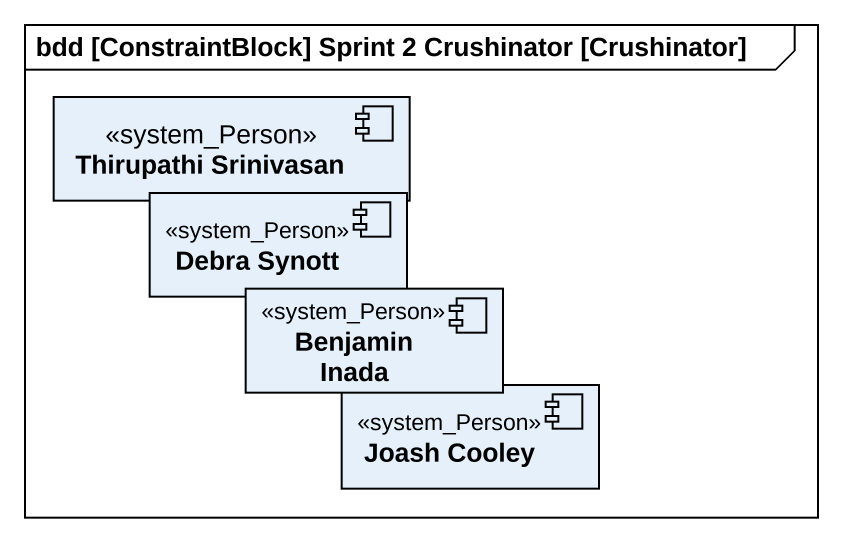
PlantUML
@startuml
mainframe bdd [ConstraintBlock] Sprint 2 Crushinator [Crushinator]
component "Thirupathi Srinivasan" as Thirupathi_Srinivasan <<system_Person>>
component "Debra Synott" as Debra_Synott <<system_Person>>
component "Benjamin Inada" as Benjamin_Inada <<system_Person>>
component "Joash Cooley" as Joash_Cooley <<system_Person>>
@enduml
